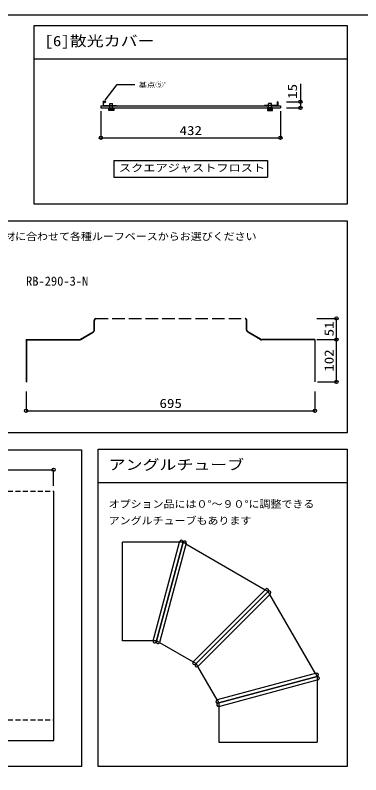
# Model space of a CAD drawing. Units: millimetres at full size, sheet at 1:10; some dimension numbers follow another scale. Extents: x -2000 to 2000, y -1400 to 1400.
# Drawn here: x -473 to 358, y -428 to 1400 of the extents above; entities that cross this region are included whole.
import ezdxf
from ezdxf.enums import TextEntityAlignment as Align

# ---------------------------------------------------------------- set-up
doc = ezdxf.new("R2010")
doc.units = ezdxf.units.MM
doc.header["$LTSCALE"] = 10
doc.header["$PDMODE"] = 32
doc.header["$PDSIZE"] = 5
doc.linetypes.add('DASHED1', pattern=[1.8, 1.2, -0.6])
doc.linetypes.add('DASHED3', pattern=[4, 3, -1])
for name, color, linetype in [('8-0', 7, 'Continuous'), ('F-7', 7, 'Continuous'), ('F-8', 7, 'Continuous'), ('F-C', 7, 'Continuous'), ('F-F', 7, 'Continuous')]:
    doc.layers.add(name, color=color, linetype=linetype)
doc.styles.add('ＭＳ ゴシック', font='')
doc.styles.get('ＭＳ ゴシック').set_extended_font_data('MS Gothic')

msp = doc.modelspace()

# ---------------------------------------------------------------- linework, layer by layer
at = {"layer": '8-0'}
msp.add_lwpolyline([(-2000, -1400), (2000, -1400), (2000, 1400), (-2000, 1400)], close=True, dxfattribs=at)
at = {"layer": 'F-7', "linetype": 'DASHED1'}
for p, q in [((-724.48, 254.41), (-379.65, 254.41)), ((-724.48, -295.59), (-379.65, -295.59))]:
    msp.add_line(p, q, dxfattribs=at)
at = {"layer": 'F-7'}
for p, q in [((-379.65, -345.59), (-379.65, 254.41)), ((-215.04, -105.29), (-215.04, 131.71)), ((-77.58, 131.71), (-215.04, 131.71)), ((-141.08, -105.29), (-77.58, 131.71)), ((-69.29, 131.71), (-132.8, -105.29)), ((-132.8, -105.29), (-69.29, 131.71)), ((-61.57, 129.64), (-125.62, -109.43)), ((-62.12, 127.57), (-69.29, 131.71)), ((-62.12, 127.57), (128.35, 17.6)), ((129.87, 19.11), (-45.14, -155.9)), ((135.53, 13.46), (-37.97, -160.04)), ((135.53, 13.46), (-37.97, -160.04)), ((141.18, 7.8), (-33.83, -167.21)), ((128.35, 17.6), (135.53, 13.46)), ((139.67, 6.28), (135.53, 13.46)), ((249.64, -184.19), (139.67, 6.28)), ((-141.08, -105.29), (-215.04, -105.29)), ((-132.8, -105.29), (-141.08, -105.29)), ((-132.8, -105.29), (-133.35, -107.36)), ((-125.62, -109.43), (-45.14, -155.9)), ((12.64, -247.69), (-33.83, -167.21)), ((251.71, -183.64), (12.64, -247.69)), ((16.78, -254.87), (253.78, -191.36)), ((253.78, -191.36), (16.78, -254.87)), ((16.78, -263.15), (253.78, -199.65)), ((249.64, -184.19), (253.78, -191.36)), ((253.78, -199.65), (253.78, -349.11)), ((16.78, -254.87), (14.71, -255.42)), ((16.78, -254.87), (16.78, -263.15)), ((16.78, -263.15), (16.78, -349.11)), ((-724.48, -345.59), (-379.65, -345.59)), ((16.78, -349.11), (253.78, -349.11))]:
    msp.add_line(p, q, dxfattribs=at)
for points in [[(-69.29, 131.71), (-77.58, 131.71), (-77.02, 133.78)], [(-125.62, -109.43), (-132.8, -105.29), (-133.35, -107.36)], [(-45.14, -155.9), (-37.97, -160.04), (-39.49, -161.56)], [(-33.83, -167.21), (-37.97, -160.04), (-39.49, -161.56)], [(253.78, -191.36), (253.78, -199.65), (255.85, -199.09)], [(12.64, -247.69), (16.78, -254.87), (14.71, -255.42)]]:
    msp.add_lwpolyline(points, dxfattribs=at)
for centre, start, end in [((-73.16, 132.74), 345, 165), ((-65.43, 130.67), 345, 165), ((132.7, 16.28), 315, 135), ((138.35, 10.63), 315, 135), ((-137.22, -106.33), 165, 345), ((-129.49, -108.4), 165, 345), ((-42.31, -158.73), 135, 315), ((-36.66, -164.38), 135, 315), ((252.74, -187.5), 285, 105), ((254.81, -195.23), 285, 105), ((13.67, -251.56), 105, 285), ((15.74, -259.29), 105, 285)]:
    msp.add_arc(centre, 4, start, end, dxfattribs=at)
at = {"layer": 'F-8'}
for p, q in [((-427.57, 1375), (325.49, 1375)), ((-427.57, 945.35), (-427.57, 1375)), ((325.49, 1375), (325.49, 945.35)), ((-427.57, 1295), (325.49, 1295)), ((-256.8, 1195.48), (-228.03, 1233.48)), ((-228.03, 1233.48), (-185.05, 1233.48)), ((213.25, 1234.64), (213.25, 1176.73)), ((179.98, 1191.73), (213.43, 1191.73)), ((179.98, 1176.73), (213.43, 1176.73)), ((-267.04, 1168.96), (-267.04, 1104.92)), ((164.96, 1168.96), (164.96, 1104.92)), ((-267.04, 1104.92), (164.96, 1104.92)), ((-236, 1050.32), (133.91, 1050.32)), ((133.91, 1050.32), (133.91, 1010.32)), ((325.49, 945.35), (-427.57, 945.35)), ((-1227.51, 905.35), (325.49, 905.35)), ((252.65, 670.45), (299.95, 670.45)), ((299.77, 619.45), (299.77, 670.45)), ((252.65, 619.45), (299.95, 619.45)), ((252.65, 619.45), (299.95, 619.45)), ((299.77, 517.45), (299.77, 619.45)), ((254.57, 517.45), (299.95, 517.45)), ((-446.84, 494.67), (-446.84, 447.99)), ((248.16, 494.67), (248.16, 447.99)), ((-446.84, 448.17), (248.16, 448.17)), ((-273.11, 355.35), (325.49, 355.35)), ((325.49, 355.35), (325.49, -407.87)), ((-724.48, 306.05), (-380.48, 306.05)), ((-380.48, 267.5), (-380.48, 306.23)), ((-273.11, 275.35), (325.49, 275.35))]:
    msp.add_line(p, q, dxfattribs=at)
for points in [[(-236, 1050.32), (-236, 1010.32), (133.91, 1010.32)], [(325.49, 905.35), (325.49, 395.35), (-1227.51, 395.35), (-1227.51, 905.35)], [(325.49, -407.87), (-273.11, -407.87), (-273.11, 355.35)]]:
    msp.add_lwpolyline(points, dxfattribs=at)
msp.add_lwpolyline([(-1960, 354.41), (-313.11, 354.41), (-313.11, -407.87), (-1960, -407.87)], close=True, dxfattribs=at)
for centre in [(213.25, 1191.73), (213.25, 1176.73), (-266.87, 1104.92), (164.96, 1104.92), (299.77, 670.45), (299.77, 619.45), (299.77, 619.45), (299.77, 517.45), (-446.84, 448.17), (248.16, 448.17), (-380.48, 306.05)]:
    msp.add_circle(centre, 4, dxfattribs=at)
at = {"layer": 'F-C'}
for p, q in [((-261.04, 1191.73), (-261.04, 1183.53)), ((-261.04, 1191.73), (-260.19, 1191.73)), ((-260.19, 1183.58), (-260.19, 1191.73)), ((158.11, 1183.58), (158.11, 1191.73)), ((158.96, 1191.73), (158.11, 1191.73)), ((158.96, 1191.73), (158.96, 1183.53)), ((-267.04, 1181.73), (135.96, 1181.73)), ((-267.04, 1181.73), (-267.04, 1176.73)), ((-267.04, 1176.73), (164.96, 1176.73)), ((-259.24, 1181.73), (-229.04, 1181.73)), ((-259.19, 1182.58), (-229.04, 1182.58)), ((-248.04, 1170.73), (-248.04, 1176.73)), ((-248.04, 1176.73), (-236.04, 1176.73)), ((-236.04, 1170.73), (-248.04, 1170.73)), ((-247.04, 1170.73), (-247.04, 1176.73)), ((-246.04, 1170.73), (-246.04, 1176.73)), ((-245.54, 1187.73), (-238.54, 1187.73)), ((-245.54, 1176.73), (-245.54, 1187.73)), ((-245.04, 1170.73), (-245.04, 1176.73)), ((-244.04, 1170.73), (-244.04, 1176.73)), ((-243.04, 1170.73), (-243.04, 1176.73)), ((-242.04, 1170.73), (-242.04, 1176.73)), ((-241.04, 1176.73), (-241.04, 1170.73)), ((-240.04, 1176.73), (-240.04, 1170.73)), ((-239.04, 1176.73), (-239.04, 1170.73)), ((-238.54, 1176.73), (-238.54, 1187.73)), ((-238.04, 1176.73), (-238.04, 1170.73)), ((-237.04, 1176.73), (-237.04, 1170.73)), ((-236.04, 1176.73), (-236.04, 1170.73)), ((-229.04, 1182.58), (-229.04, 1181.73)), ((126.96, 1182.58), (126.96, 1181.73)), ((157.11, 1182.58), (126.96, 1182.58)), ((157.16, 1181.73), (126.96, 1181.73)), ((133.96, 1176.73), (133.96, 1170.73)), ((145.96, 1176.73), (133.96, 1176.73)), ((133.96, 1170.73), (145.96, 1170.73)), ((134.96, 1176.73), (134.96, 1170.73)), ((135.96, 1176.73), (135.96, 1170.73)), ((143.46, 1187.73), (136.46, 1187.73)), ((136.46, 1176.73), (136.46, 1187.73)), ((136.96, 1176.73), (136.96, 1170.73)), ((137.96, 1176.73), (137.96, 1170.73)), ((138.96, 1176.73), (138.96, 1170.73)), ((139.96, 1170.73), (139.96, 1176.73)), ((140.96, 1170.73), (140.96, 1176.73)), ((141.96, 1170.73), (141.96, 1176.73)), ((142.96, 1170.73), (142.96, 1176.73)), ((143.46, 1176.73), (143.46, 1187.73)), ((143.96, 1181.73), (164.96, 1181.73)), ((143.96, 1170.73), (143.96, 1176.73)), ((144.96, 1170.73), (144.96, 1176.73)), ((145.96, 1170.73), (145.96, 1176.73)), ((164.96, 1181.73), (164.96, 1176.73))]:
    msp.add_line(p, q, dxfattribs=at)
for centre, radius, start, end in [((-259.24, 1183.53), 1.8, 180, 270), ((-259.19, 1183.58), 1, 180, 270), ((157.11, 1183.58), 1, 270, 0), ((157.16, 1183.53), 1.8, 270, 0)]:
    msp.add_arc(centre, radius, start, end, dxfattribs=at)
msp.add_point((-258.54, 1191.73), dxfattribs=at)
at = {"layer": 'F-F'}
for p, q in [((-283.15, 642.3), (-283.15, 665.48)), ((-282.44, 642.3), (-282.44, 665.48)), ((-279.34, 670.45), (-279.11, 669.78)), ((80.66, 670.45), (80.44, 669.78)), ((83.77, 642.3), (83.77, 665.48)), ((84.48, 642.3), (84.48, 665.48)), ((-315.66, 620.15), (-285.59, 638)), ((-315.29, 619.54), (-285.23, 637.39)), ((116.62, 619.54), (86.56, 637.39)), ((116.98, 620.15), (86.92, 638)), ((-446.84, 619.45), (-446.84, 517.45)), ((-446.84, 619.45), (-318.21, 619.45)), ((-446.13, 618.74), (-446.13, 517.45)), ((-446.13, 618.74), (-318.21, 618.74)), ((248.16, 619.45), (119.54, 619.45)), ((247.45, 618.74), (119.54, 618.74)), ((248.16, 619.45), (248.16, 517.45)), ((-446.84, 517.45), (-446.13, 517.45))]:
    msp.add_line(p, q, dxfattribs=at)
at = {"layer": 'F-F', "linetype": 'DASHED3'}
msp.add_line((-279.34, 670.45), (80.66, 670.45), dxfattribs=at)
at = {"layer": 'F-F'}
msp.add_lwpolyline([(247.45, 618.74), (247.45, 517.45), (248.16, 517.45)], dxfattribs=at)
for centre, radius, start, end in [((-277.61, 665.19), 5.54, 108.17538, 180), ((-277.61, 665.19), 4.83, 108.17538, 180), ((78.94, 665.19), 4.83, 0, 71.82462), ((78.94, 665.19), 5.54, 0, 71.82462), ((-288.15, 642.3), 5, 300.69661, 0), ((-288.15, 642.3), 5.71, 300.69661, 0), ((89.48, 642.3), 5.71, 180, 239.30339), ((89.48, 642.3), 5, 180, 239.30339), ((-318.21, 624.45), 5, 270, 300.69661), ((-318.21, 624.45), 5.71, 270, 300.69661), ((119.54, 624.45), 5.71, 239.30339, 270), ((119.54, 624.45), 5, 239.30339, 270)]:
    msp.add_arc(centre, radius, start, end, dxfattribs=at)

# ---------------------------------------------------------------- texts
at = {"layer": 'F-8', "style": 'ＭＳ ゴシック'}
for s, height, width, p in [('[6]散光カバー', 24.89, 1.2, (-402.57, 1318.02)), ('基点⑤’', 11.94, 1.2, (-176.05, 1222.71)), ('432', 21.99, 1.2, (-77.51, 1104.92)), ('スクエアジャストフロスト', 17.91, 1.2, (-223.51, 1018.11)), ('屋根材に合わせて各種ルーフベースからお選びください', 17.6, 1.1, (-552.51, 853.35)), ('695', 21.99, 1.2, (-125.81, 448.3)), ('アングルチューブ', 24.89, 1.2, (-248.11, 298.37)), ('オプション品には０°～９０°に調整できる', 17.6, 1.1, (-248.11, 209.53)), ('アングルチューブもあります', 17.6, 1.1, (-248.11, 169.53))]:
    msp.add_text(s, height=height, dxfattribs=dict(at, width=width)).set_placement(p, align=Align.BOTTOM_LEFT)
at = {"layer": 'F-8', "style": 'ＭＳ ゴシック', "width": 1.2}
for s, p in [('15', (211.63, 1198.7)), ('51', (299.76, 627.3)), ('102', (299.69, 541.98))]:
    msp.add_text(s, height=21.99, rotation=90, dxfattribs=at).set_placement(p, align=Align.BOTTOM_LEFT)
at = {"layer": 'F-8', "style": 'ＭＳ ゴシック'}
msp.add_text('RB-290-3-N', height=21.99, dxfattribs=at).set_placement((-446.84, 742.55), align=Align.BOTTOM_LEFT)

doc.saveas('drawing.dxf')
